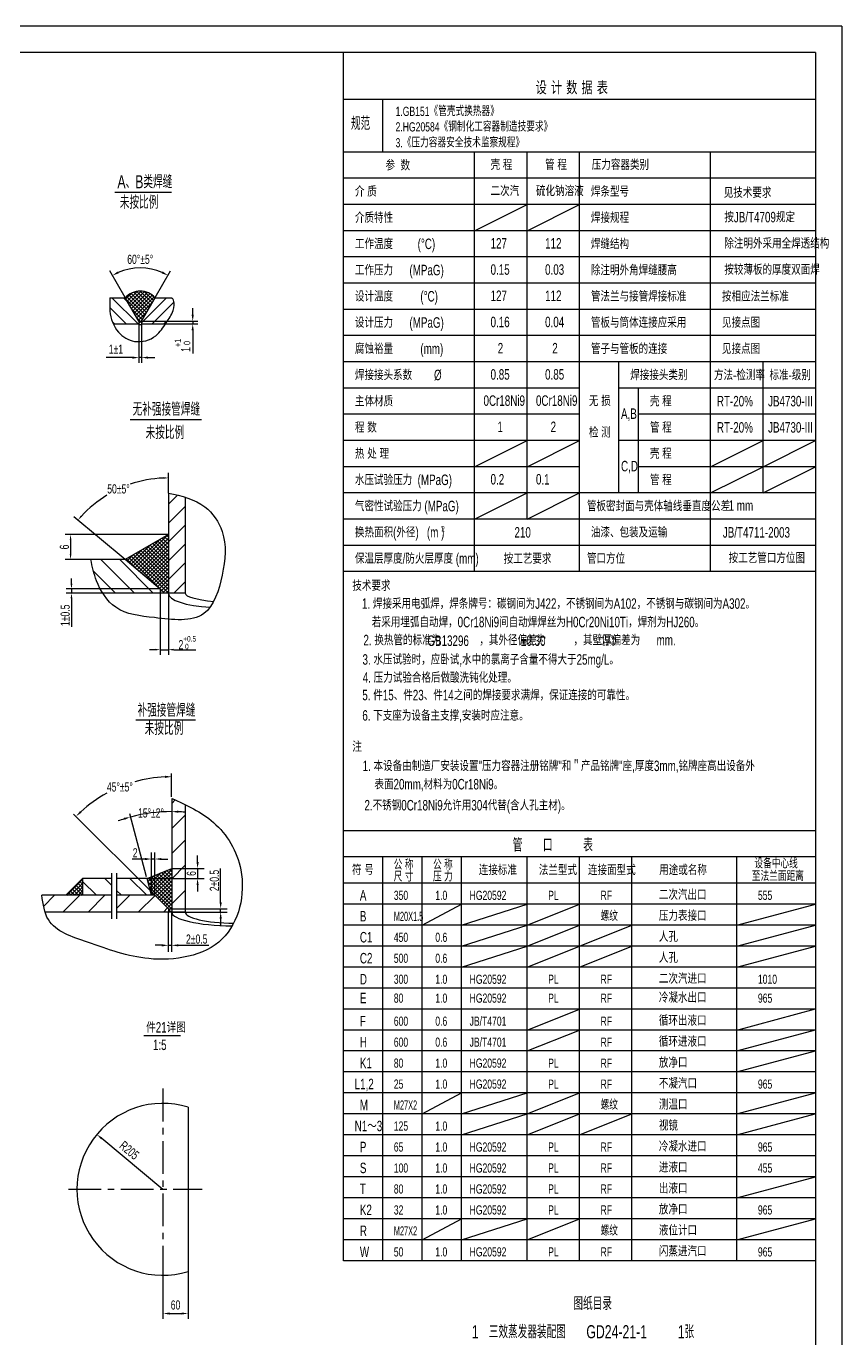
# Model space of a CAD drawing. Header units: millimetres. Extents: x -625 to 14225, y -250 to 20775.
# Drawn here: x 6450 to 14225, y 8259 to 20775 of the extents above; entities that cross this region are included whole.
import ezdxf

# ---------------------------------------------------------------- set-up
doc = ezdxf.new("R2010")
doc.units = ezdxf.units.MM
doc.header["$LTSCALE"] = 250
doc.linetypes.add('CENTER', pattern=[2, 1.25, -0.25, 0.25, -0.25])
doc.linetypes.add('D-1', pattern=[34, 30, -1.5, 1, -1.5])
for name, color, linetype in [('1', 1, 'D-1'), ('1轮廓实线层', 7, 'Continuous'), ('2细线层', 4, 'Continuous'), ('3中心线层', 1, 'CENTER'), ('5剖面线层', 2, 'Continuous'), ('6文字层', 3, 'Continuous'), ('9双点划线层', 6, 'Continuous'), ('图框层', 7, 'Continuous'), ('标注层', 4, 'Continuous')]:
    doc.layers.add(name, color=color, linetype=linetype)
doc.styles.add('HZ', font='hztxt_e.shx', dxfattribs={"width": 0.7, "bigfont": 'HZTXT.shx'})
doc.styles.add('QXD', font='hztxt_e.shx', dxfattribs={"width": 0.7, "bigfont": 'hztxt.shx'})
doc.styles.get("Standard").update_dxf_attribs({"font": 'isocp.shx', "width": 0.707, "bigfont": 'hztxt.shx'})
doc.styles.add('TH_GBDIM', font='hztxt_e.shx', dxfattribs={"width": 0.7, "bigfont": 'hztxt.shx'})
doc.dimstyles.new('ISO-25', dxfattribs={"dimtxt": 2.5, "dimasz": 2.5, "dimexe": 1.25, "dimexo": 0.625, "dimtad": 1, "dimdsep": 46, "dimtxsty": 'Standard', "dimcen": 2.5, "dimadec": 0, "dimazin": 0, "dimtfac": 1, "dimtmove": 0, "dimatfit": 3, "dimfxl": 0, "dimarcsym": 0})
doc.dimstyles.new('ISO-25$2', dxfattribs={"dimtxt": 2.5, "dimasz": 2.5, "dimexe": 1.25, "dimexo": 0.625, "dimtad": 1, "dimtih": 1, "dimtoh": 1, "dimdsep": 46, "dimtxsty": 'Standard', "dimcen": 2.5, "dimadec": 0, "dimazin": 0, "dimtfac": 1, "dimtmove": 0, "dimatfit": 3, "dimfxl": 0, "dimarcsym": 0})
doc.dimstyles.new('TH_GBDIM', dxfattribs={"dimscale": 25, "dimtxt": 3.5, "dimasz": 2.5, "dimexe": 2, "dimexo": 0, "dimgap": 1.5, "dimtad": 1, "dimdec": 1, "dimzin": 0, "dimdsep": 46, "dimtxsty": 'TH_GBDIM', "dimcen": 2.5, "dimclrd": 130, "dimclre": 130, "dimclrt": 3, "dimadec": 0, "dimazin": 0, "dimtfac": 0.714286, "dimtdec": 1, "dimtmove": 0, "dimatfit": 3, "dimfxl": 0, "dimtzin": 0, "dimlwd": -1, "dimlwe": -1, "dimarcsym": 0})
pattern_1 = [(45, (2369.55, 7658.49), (-119.7367, 119.7367), [])]

# ---------------------------------------------------------------- blocks, each defined once
blk = doc.blocks.new('*D61')
at = {"layer": '1轮廓实线层', "color": 130, "transparency": 16777216}
for p, q in [((7394, 18187), (7246, 18443)), ((7678, 18187), (7826, 18443))]:
    blk.add_line(p, q, dxfattribs=at)
blk.add_arc((7536, 17940), 530, 66.7545, 113.2455, dxfattribs=at)
for points in [[(7331, 18418), (7322, 18437), (7271, 18399)], [(7750, 18437), (7741, 18418), (7801, 18399)]]:
    blk.add_solid(points, dxfattribs=at)
at = {"layer": 'Defpoints', "color": 0, "transparency": 16777216}
for p in [(7628, 18462), (7394, 18187), (7678, 18187), (7524, 17962), (7549, 17962)]:
    blk.add_point(p, dxfattribs=at)
at = {"layer": '1轮廓实线层', "color": 3, "transparency": 16777216, "insert": (7536, 18552), "char_height": 87.5, "attachment_point": 5, "style": 'TH_GBDIM'}
blk.add_mtext('60°%%P5%%d', dxfattribs=at)
blk = doc.blocks.new('*D62')
at = {"layer": '1轮廓实线层', "color": 130, "transparency": 16777216}
for p, q in [((8037, 18024), (8037, 18087)), ((7549, 17962), (8087, 17962)), ((7549, 17937), (8087, 17937)), ((8037, 17962), (8037, 17937)), ((8037, 17874), (8037, 17654))]:
    blk.add_line(p, q, dxfattribs=at)
for points in [[(8026, 18024), (8047, 18024), (8037, 17962)], [(8026, 17874), (8047, 17874), (8037, 17937)]]:
    blk.add_solid(points, dxfattribs=at)
at = {"layer": 'Defpoints', "color": 0, "transparency": 16777216}
for p in [(7549, 17962), (7549, 17937), (8037, 17937)]:
    blk.add_point(p, dxfattribs=at)
at = {"layer": '1轮廓实线层', "color": 3, "transparency": 16777216, "insert": (7939, 17733), "char_height": 87.5, "attachment_point": 5, "rotation": 90, "style": 'TH_GBDIM'}
blk.add_mtext('1{}{\\H0.7143x;\\S+1^  0;}', dxfattribs=at)
blk = doc.blocks.new('*D63')
at = {"layer": '1轮廓实线层', "color": 130, "transparency": 16777216}
for p, q in [((7524, 17937), (7524, 17565)), ((7549, 17937), (7549, 17565)), ((7461, 17615), (7212, 17615)), ((7549, 17615), (7524, 17615)), ((7611, 17615), (7674, 17615))]:
    blk.add_line(p, q, dxfattribs=at)
for points in [[(7461, 17626), (7461, 17605), (7524, 17615)], [(7611, 17626), (7611, 17605), (7549, 17615)]]:
    blk.add_solid(points, dxfattribs=at)
at = {"layer": 'Defpoints', "color": 0, "transparency": 16777216}
for p in [(7524, 17937), (7549, 17937), (7524, 17615)]:
    blk.add_point(p, dxfattribs=at)
at = {"layer": '1轮廓实线层', "color": 3, "transparency": 16777216, "insert": (7305, 17696), "char_height": 87.5, "attachment_point": 5, "style": 'TH_GBDIM'}
blk.add_mtext('1{}{%%p1}', dxfattribs=at)
blk = doc.blocks.new('*D64')
at = {"layer": 'Defpoints', "color": 0, "transparency": 16777216}
for p in [(7482, 16421), (7806, 16324), (7392, 15689), (7726, 15409), (7806, 15369)]:
    blk.add_point(p, dxfattribs=at)
at = {"layer": '标注层', "color": 0, "lineweight": -2, "transparency": 16777216}
for p, q in [((7806, 16324), (7806, 16518)), ((7392, 15689), (6904, 16098))]:
    blk.add_line(p, q, dxfattribs=at)
for start, end in [(92.5422, 108.8655), (121.3921, 137.4578)]:
    blk.add_arc((7806, 15341), 1127, start, end, dxfattribs=at)
at = {"layer": '标注层', "color": 0, "transparency": 16777216}
for points in [[(7755, 16476), (7756, 16459), (7806, 16468)], [(6981, 16098), (6969, 16109), (6942, 16066)]]:
    blk.add_solid(points, dxfattribs=at)
at = {"layer": '标注层', "color": 0, "transparency": 16777216, "insert": (7329, 16363), "char_height": 87.5, "attachment_point": 5, "style": 'QXD'}
blk.add_mtext('50%%P5%%D', dxfattribs=at)
blk = doc.blocks.new('*D65')
at = {"layer": 'Defpoints', "color": 0, "transparency": 16777216}
for p in [(7726, 15409), (6881, 15369), (7726, 15369)]:
    blk.add_point(p, dxfattribs=at)
at = {"layer": '标注层', "color": 0, "lineweight": -2, "transparency": 16777216}
for p, q in [((7726, 15409), (6831, 15409)), ((6881, 15459), (6881, 15509)), ((6881, 15409), (6881, 15369)), ((7726, 15369), (6831, 15369)), ((6881, 15319), (6881, 15047))]:
    blk.add_line(p, q, dxfattribs=at)
at = {"layer": '标注层', "color": 0, "transparency": 16777216}
for points in [[(6872, 15459), (6889, 15459), (6881, 15409)], [(6872, 15319), (6889, 15319), (6881, 15369)]]:
    blk.add_solid(points, dxfattribs=at)
at = {"layer": '标注层', "color": 0, "transparency": 16777216, "insert": (6821, 15158), "char_height": 87.5, "attachment_point": 5, "rotation": 90, "style": 'QXD'}
blk.add_mtext('1%%P0.5', dxfattribs=at)
blk = doc.blocks.new('*D66')
at = {"layer": 'Defpoints', "color": 0, "transparency": 16777216}
for p in [(7806, 15929), (6872, 15689), (7392, 15689)]:
    blk.add_point(p, dxfattribs=at)
at = {"layer": '标注层', "color": 0, "lineweight": -2, "transparency": 16777216}
for p, q in [((7806, 15929), (6822, 15929)), ((6872, 15879), (6872, 15739)), ((7392, 15689), (6822, 15689))]:
    blk.add_line(p, q, dxfattribs=at)
at = {"layer": '标注层', "color": 0, "transparency": 16777216}
for points in [[(6864, 15879), (6880, 15879), (6872, 15929)], [(6864, 15739), (6880, 15739), (6872, 15689)]]:
    blk.add_solid(points, dxfattribs=at)
at = {"layer": '标注层', "color": 0, "transparency": 16777216, "insert": (6813, 15809), "char_height": 87.5, "attachment_point": 5, "rotation": 90, "style": 'QXD'}
blk.add_mtext('6', dxfattribs=at)
blk = doc.blocks.new('*D67')
at = {"layer": 'Defpoints', "color": 0, "transparency": 16777216}
for p in [(7726, 15369), (7806, 15369), (7806, 14830)]:
    blk.add_point(p, dxfattribs=at)
at = {"layer": '标注层', "color": 0, "lineweight": -2, "transparency": 16777216}
for p, q in [((7726, 15369), (7726, 14780)), ((7806, 15369), (7806, 14780)), ((7676, 14830), (7626, 14830)), ((7726, 14830), (7806, 14830)), ((7856, 14830), (8065, 14830))]:
    blk.add_line(p, q, dxfattribs=at)
at = {"layer": '标注层', "color": 0, "transparency": 16777216}
for points in [[(7676, 14839), (7676, 14822), (7726, 14830)], [(7856, 14839), (7856, 14822), (7806, 14830)]]:
    blk.add_solid(points, dxfattribs=at)
at = {"layer": '标注层', "color": 0, "transparency": 16777216, "insert": (7985, 14897), "char_height": 87.5, "attachment_point": 5, "style": 'QXD'}
blk.add_mtext('2{\\H52.500000;\\S+0.5^  0;}', dxfattribs=at)
blk = doc.blocks.new('*D68')
at = {"layer": 'Defpoints', "color": 0, "transparency": 16777216}
for p in [(7804, 12328), (7836, 12328), (7836, 12011)]:
    blk.add_point(p, dxfattribs=at)
at = {"layer": '标注层', "color": 0, "lineweight": -2, "transparency": 16777216}
for p, q in [((7804, 12328), (7804, 11948)), ((7836, 12328), (7836, 11948)), ((7742, 12011), (7679, 12011)), ((7804, 12011), (7836, 12011)), ((7899, 12011), (8190, 12011))]:
    blk.add_line(p, q, dxfattribs=at)
at = {"layer": '标注层', "color": 0, "transparency": 16777216}
for points in [[(7742, 12021), (7742, 12000), (7804, 12011)], [(7899, 12021), (7899, 12000), (7836, 12011)]]:
    blk.add_solid(points, dxfattribs=at)
at = {"layer": '标注层', "color": 0, "transparency": 16777216, "insert": (8075, 12070), "char_height": 87.5, "attachment_point": 5, "style": 'QXD'}
blk.add_mtext('2%%P0.5', dxfattribs=at)
blk = doc.blocks.new('*D69')
at = {"layer": 'Defpoints', "color": 0, "transparency": 16777216}
for p in [(7804, 12360), (7836, 12328), (8303, 12328)]:
    blk.add_point(p, dxfattribs=at)
at = {"layer": '标注层', "color": 0, "lineweight": -2, "transparency": 16777216}
for p, q in [((8303, 12422), (8303, 12743)), ((7804, 12360), (8366, 12360)), ((7836, 12328), (8366, 12328)), ((8303, 12328), (8303, 12360)), ((8303, 12265), (8303, 12203))]:
    blk.add_line(p, q, dxfattribs=at)
at = {"layer": '标注层', "color": 0, "transparency": 16777216}
for points in [[(8293, 12422), (8314, 12422), (8303, 12360)], [(8293, 12265), (8314, 12265), (8303, 12328)]]:
    blk.add_solid(points, dxfattribs=at)
at = {"layer": '标注层', "color": 0, "transparency": 16777216, "insert": (8244, 12629), "char_height": 87.5, "attachment_point": 5, "rotation": 90, "style": 'QXD'}
blk.add_mtext('2%%P0.5', dxfattribs=at)
blk = doc.blocks.new('*D70')
at = {"layer": 'Defpoints', "color": 0, "transparency": 16777216}
for p in [(7502, 13575), (7836, 13413), (7676, 12488), (7804, 12360), (7836, 12328)]:
    blk.add_point(p, dxfattribs=at)
at = {"layer": '标注层', "color": 0, "lineweight": -2, "transparency": 16777216}
for p, q in [((7836, 13428), (7836, 13650)), ((7665, 12499), (6901, 13263))]:
    blk.add_line(p, q, dxfattribs=at)
for start, end in [(92.7743, 105.8008), (118.6119, 132.2257)]:
    blk.add_arc((7836, 12328), 1291, start, end, dxfattribs=at)
at = {"layer": '标注层', "color": 0, "transparency": 16777216}
for points in [[(7774, 13628), (7774, 13607), (7836, 13619)], [(6976, 13276), (6962, 13291), (6924, 13241)]]:
    blk.add_solid(points, dxfattribs=at)
at = {"layer": '标注层', "color": 0, "transparency": 16777216, "insert": (7342, 13521), "char_height": 87.5, "attachment_point": 5, "style": 'QXD'}
blk.add_mtext('45°%%P5%%D', dxfattribs=at)
blk = doc.blocks.new('*D71')
at = {"layer": 'Defpoints', "color": 0, "transparency": 16777216}
for p in [(7836, 13413), (7704, 13280), (7602, 12648), (7644, 12488), (7836, 12328)]:
    blk.add_point(p, dxfattribs=at)
at = {"layer": '标注层', "color": 0, "lineweight": -2, "transparency": 16777216}
blk.add_line((7597, 12663), (7436, 13265), dxfattribs=at)
for start, end in [(90, 105), (85.2718, 87.6359), (107.3641, 109.7282)]:
    blk.add_arc((7836, 11771), 1515, start, end, dxfattribs=at)
at = {"layer": '标注层', "color": 0, "transparency": 16777216}
for points in [[(7899, 13275), (7899, 13295), (7836, 13286)], [(7381, 13227), (7387, 13207), (7444, 13235)]]:
    blk.add_solid(points, dxfattribs=at)
at = {"layer": '标注层', "color": 0, "transparency": 16777216, "insert": (7639, 13273), "char_height": 87.5, "attachment_point": 5, "style": 'QXD'}
blk.add_mtext('15°%%P2%%D', dxfattribs=at)
blk = doc.blocks.new('*D72')
at = {"layer": 'Defpoints', "color": 0, "transparency": 16777216}
for p in [(7676, 12834), (7644, 12488), (7676, 12488)]:
    blk.add_point(p, dxfattribs=at)
at = {"layer": '标注层', "color": 0, "lineweight": -2, "transparency": 16777216}
for p, q in [((7644, 12488), (7644, 12896)), ((7676, 12488), (7676, 12896)), ((7582, 12834), (7458, 12834)), ((7676, 12834), (7644, 12834)), ((7739, 12834), (7801, 12834))]:
    blk.add_line(p, q, dxfattribs=at)
at = {"layer": '标注层', "color": 0, "transparency": 16777216}
for points in [[(7582, 12844), (7582, 12823), (7644, 12834)], [(7739, 12844), (7739, 12823), (7676, 12834)]]:
    blk.add_solid(points, dxfattribs=at)
at = {"layer": '标注层', "color": 0, "transparency": 16777216, "insert": (7488, 12893), "char_height": 87.5, "attachment_point": 5, "style": 'QXD'}
blk.add_mtext('2', dxfattribs=at)
blk = doc.blocks.new('*D73')
at = {"layer": 'Defpoints', "color": 0, "transparency": 16777216}
for p in [(7602, 12648), (7836, 12744), (8083, 12648)]:
    blk.add_point(p, dxfattribs=at)
at = {"layer": '标注层', "color": 0, "lineweight": -2, "transparency": 16777216}
for p, q in [((8083, 12806), (8083, 12869)), ((7602, 12648), (8146, 12648)), ((7836, 12744), (8146, 12744)), ((8083, 12744), (8083, 12648)), ((8083, 12585), (8083, 12523))]:
    blk.add_line(p, q, dxfattribs=at)
at = {"layer": '标注层', "color": 0, "transparency": 16777216}
for points in [[(8073, 12806), (8094, 12806), (8083, 12744)], [(8073, 12585), (8094, 12585), (8083, 12648)]]:
    blk.add_solid(points, dxfattribs=at)
at = {"layer": '标注层', "color": 0, "transparency": 16777216, "insert": (8024, 12696), "char_height": 87.5, "attachment_point": 5, "rotation": 90, "style": 'QXD'}
blk.add_mtext('6', dxfattribs=at)
blk = doc.blocks.new('*D74')
at = {"layer": '1轮廓实线层', "color": 130, "transparency": 16777216}
for p, q in [((7993, 8900), (7993, 8450)), ((7753, 8864), (7753, 8450)), ((7816, 8500), (7931, 8500))]:
    blk.add_line(p, q, dxfattribs=at)
for points in [[(7816, 8510), (7816, 8490), (7753, 8500)], [(7931, 8510), (7931, 8490), (7993, 8500)]]:
    blk.add_solid(points, dxfattribs=at)
at = {"layer": 'Defpoints', "color": 0, "transparency": 16777216}
for p in [(7993, 8900), (7753, 8864), (7993, 8500)]:
    blk.add_point(p, dxfattribs=at)
at = {"layer": '1轮廓实线层', "color": 3, "transparency": 16777216, "insert": (7873, 8581), "char_height": 87.5, "attachment_point": 5, "style": 'TH_GBDIM'}
blk.add_mtext('60', dxfattribs=at)
blk = doc.blocks.new('*D75')
at = {"layer": '1轮廓实线层', "color": 130, "transparency": 16777216}
blk.add_line((7753, 9684), (7170, 10168), dxfattribs=at)
blk.add_solid([(7177, 10176), (7164, 10160), (7122, 10208)], dxfattribs=at)
at = {"layer": 'Defpoints', "color": 0, "transparency": 16777216}
for p in [(7122, 10208), (7753, 9684)]:
    blk.add_point(p, dxfattribs=at)
at = {"layer": '1轮廓实线层', "color": 3, "transparency": 16777216, "insert": (7432, 10056), "char_height": 87.5, "attachment_point": 5, "rotation": 320.325, "style": 'TH_GBDIM'}
blk.add_mtext('R205{}{}', dxfattribs=at)

msp = doc.modelspace()

# ---------------------------------------------------------------- hatches: boundary and pattern name
at = {"layer": '5剖面线层'}
h = msp.add_hatch(dxfattribs=at)
h.set_pattern_fill('ANSI31', color=256, scale=25, angle=90, style=0)
h.set_pattern_definition([(135, (-611.7, -540.575), (-56.1266, -56.1266), [])])
edge = h.paths.add_edge_path()
edge.add_line((7393.649, 18186.562), (7247.477, 18186.562))
edge.add_spline(control_points=[(7247.477, 18186.562), (7245.323, 18144.105), (7241.055, 18060.002), (7262.149, 17975.218), (7279.55, 17936.562)], knot_values=[0, 0, 0, 0, 127.544705695, 252.65123202, 252.65123202, 252.65123202, 252.65123202], degree=3, periodic=0)
edge.add_line((7279.55, 17936.562), (7523.553, 17936.562))
edge.add_line((7523.553, 17936.562), (7523.553, 17961.562))
edge.add_line((7523.553, 17961.562), (7393.649, 18186.562))
h = msp.add_hatch(dxfattribs=at)
h.set_pattern_fill('ANSI37', color=256, scale=8, style=0)
h.set_pattern_definition([(45, (1847.168, -8426.753), (-17.960512, 17.960512), []), (135, (1847.168, -8426.753), (-17.960512, -17.960512), [])])
h.paths.add_polyline_path([(7678.457, 18186.562, 0.434475031), (7393.649, 18186.562), (7523.553, 17961.562), (7523.553, 17936.562), (7519.81, 17936.562, 0.412288149), (7550.947, 17936.562), (7548.553, 17936.562), (7548.553, 17961.562)])
h = msp.add_hatch(dxfattribs=at)
h.set_pattern_fill('ANSI31', color=256, scale=25, style=0)
h.set_pattern_definition([(45, (-611.7, -540.575), (-56.1266, 56.1266), [])])
edge = h.paths.add_edge_path()
edge.add_spline(control_points=[(7776.96, 17936.562), (7779.115, 17939.783), (7806.66, 17980.906), (7853.534, 18046.348), (7866.315, 18143.081), (7843.171, 18178.445), (7837.859, 18186.562)], knot_values=[875.479618964, 875.479618964, 875.479618964, 875.479618964, 887.028518776, 1023.085916308, 1119.72344341, 1148.513209133, 1148.513209133, 1148.513209133, 1148.513209133], degree=3, periodic=0)
edge.add_line((7837.859, 18186.562), (7678.457, 18186.562))
edge.add_line((7678.457, 18186.562), (7548.553, 17961.562))
edge.add_line((7548.553, 17961.562), (7548.553, 17936.562))
edge.add_line((7548.553, 17936.562), (7776.96, 17936.562))
h = msp.add_hatch(dxfattribs=at)
h.set_pattern_fill('ANSI31', color=256, scale=40, style=0)
h.set_pattern_definition([(45, (-3197.82, 10242.13), (-89.8026, 89.8026), [])])
edge = h.paths.add_edge_path()
edge.add_line((7805.523, 15368.569), (7965.523, 15368.569))
edge.add_line((7965.523, 15368.569), (7965.523, 16283.744))
edge.add_spline(control_points=[(7965.523, 16283.744), (7913.693, 16299.668), (7859.608, 16311.74), (7805.523, 16323.813)], knot_values=[0, 0, 0, 0, 160.597306121, 160.597306121, 160.597306121, 160.597306121], degree=3, periodic=0)
edge.add_line((7805.523, 16323.813), (7805.523, 15368.569))
h = msp.add_hatch(dxfattribs=at)
h.set_pattern_fill('ANSI37', color=256, scale=8, style=0)
h.set_pattern_definition([(45, (-3197.822, 10242.125), (-17.96051, 17.96051), []), (135, (-3197.822, 10242.125), (-17.96051, -17.96051), [])])
h.paths.add_polyline_path([(7805.523, 15928.569), (7391.832, 15688.569), (7725.523, 15408.569), (7725.523, 15368.569), (7805.523, 15368.569)])
h = msp.add_hatch(dxfattribs=at)
h.set_pattern_fill('ANSI31', color=256, scale=40, angle=90, style=0)
h.set_pattern_definition([(135, (-3197.82, 10242.13), (-89.8026, -89.8026), [])])
edge = h.paths.add_edge_path()
edge.add_line((7725.523, 15368.569), (7725.523, 15408.569))
edge.add_line((7725.523, 15408.569), (7391.832, 15688.569))
edge.add_line((7391.832, 15688.569), (7065.486, 15688.569))
edge.add_spline(control_points=[(7065.486, 15688.569), (7079.738, 15621.125), (7102.847, 15511.773), (7155.103, 15406.044), (7179.008, 15368.569)], knot_values=[2518.166762222, 2518.166762222, 2518.166762222, 2518.166762222, 2726.209317543, 2855.482202003, 2855.482202003, 2855.482202003, 2855.482202003], degree=3, periodic=0)
edge.add_line((7179.008, 15368.569), (7725.523, 15368.569))
h = msp.add_hatch(dxfattribs=at)
h.set_pattern_fill('ANSI31', color=256, scale=53.333333, style=0)
h.set_pattern_definition(pattern_1)
edge = h.paths.add_edge_path()
edge.add_spline(control_points=[(7964.386, 13352.588), (7922.215, 13373.23), (7879.3, 13392.885), (7836.386, 13412.541)], knot_values=[0, 0, 0, 0, 139.341598307, 139.341598307, 139.341598307, 139.341598307], degree=3, periodic=0)
edge.add_line((7836.386, 13412.541), (7836.386, 12327.913))
edge.add_line((7836.386, 12327.913), (7964.386, 12327.913))
edge.add_line((7964.386, 12327.913), (7964.386, 13352.588))
h = msp.add_hatch(dxfattribs=at)
h.set_pattern_fill('ANSI37', color=256, scale=8, angle=90, style=0)
h.set_pattern_definition([(135, (1917.693, 9293.34), (-17.96051, -17.96051), []), (225, (1917.693, 9293.34), (17.96051, -17.96051), [])])
h.paths.add_polyline_path([(6826.276, 12487.913), (6986.276, 12487.913), (6986.276, 12647.913)])
h.paths.add_polyline_path([(7836.386, 12743.913), (7601.514, 12647.913), (7644.386, 12487.913), (7676.386, 12487.913), (7804.386, 12359.913), (7804.386, 12327.913), (7836.386, 12327.913)])
h = msp.add_hatch(dxfattribs=at)
h.set_pattern_fill('ANSI31', color=256, scale=53.333333, angle=90, style=0)
h.set_pattern_definition([(135, (2369.55, 7658.49), (-119.7367, -119.7367), [])])
h.paths.add_polyline_path([(7263.403, 12487.913), (7263.403, 12647.913), (6986.276, 12647.913), (6986.276, 12487.913)])
h.paths.add_polyline_path([(7644.386, 12487.913), (7601.514, 12647.913), (7311.403, 12647.913), (7311.403, 12487.913)])
h = msp.add_hatch(dxfattribs=at)
h.set_pattern_fill('ANSI31', color=256, scale=53.333333, style=0)
h.set_pattern_definition(pattern_1)
edge = h.paths.add_edge_path()
edge.add_line((7263.403, 12327.913), (7263.403, 12487.913))
edge.add_line((7263.403, 12487.913), (6598.033, 12487.913))
edge.add_spline(control_points=[(6598.033, 12487.913), (6605.642, 12432.688), (6613.252, 12377.463), (6628.688, 12327.913)], knot_values=[3506.789804651, 3506.789804651, 3506.789804651, 3506.789804651, 3664.756157818, 3664.756157818, 3664.756157818, 3664.756157818], degree=3, periodic=0)
edge.add_line((6628.688, 12327.913), (7263.403, 12327.913))
h.paths.add_polyline_path([(7311.403, 12487.913), (7311.403, 12327.913), (7804.386, 12327.913), (7804.386, 12359.913), (7676.386, 12487.913)])

# ---------------------------------------------------------------- linework, layer by layer
for p, q in [((9475, 9003.513), (9475, 20525)), ((7805.523, 16323.813), (7805.523, 15368.569)), ((7965.523, 16283.744), (7965.523, 15368.569)), ((7805.523, 15928.569), (7391.832, 15688.569)), ((7391.832, 15688.569), (7065.486, 15688.569)), ((7725.523, 15408.569), (7391.832, 15688.569)), ((13975, 15575), (9475, 15575)), ((7725.523, 15408.569), (7725.523, 15368.569)), ((7965.523, 15368.569), (7179.008, 15368.569)), ((7836.386, 13412.541), (7836.386, 12327.913)), ((7964.386, 13352.588), (7964.386, 12327.913)), ((13975, 13103.513), (9475, 13103.513)), ((6986.276, 12647.913), (6826.276, 12487.913)), ((6986.276, 12647.913), (6986.276, 12487.913)), ((7263.403, 12647.913), (6986.276, 12647.913)), ((7601.514, 12647.913), (7311.403, 12647.913)), ((7601.514, 12647.913), (7836.386, 12743.913)), ((7644.386, 12487.913), (7601.514, 12647.913)), ((7263.403, 12487.913), (6598.033, 12487.913)), ((7676.386, 12487.913), (7311.403, 12487.913)), ((7804.386, 12359.913), (7676.386, 12487.913)), ((7263.403, 12327.913), (6628.688, 12327.913)), ((7964.386, 12327.913), (7311.403, 12327.913)), ((7804.386, 12359.913), (7804.386, 12327.913)), ((13975, 9003.513), (9475, 9003.513))]:
    msp.add_line(p, q)
for centre, major_axis, ratio, end_param in [((8293.06, 15368.569), (-487.537, 0), 0.27951243, 7.666395096), ((8466.421, 15368.569), (-500.898, 0), 0.173873514, 7.377983767), ((8448.795, 12327.913), (-612.409, 0), 0.215997361, 7.796000243), ((8448.795, 12327.913), (-484.409, 0), 0.218778525, 7.80997808)]:
    msp.add_ellipse(centre, major_axis=major_axis, ratio=ratio, start_param=6.283185307, end_param=end_param)
at = {"layer": '1', "color": 4}
msp.add_line((11225, 16075), (11225, 19575), dxfattribs=at)
at = {"layer": '1轮廓实线层'}
for p, q in [((7247.477, 18186.562), (7393.649, 18186.562)), ((7523.553, 17961.562), (7393.649, 18186.562)), ((7548.553, 17961.562), (7678.457, 18186.562)), ((7678.457, 18186.562), (7837.859, 18186.562)), ((7279.55, 17936.562), (7523.553, 17936.562)), ((7523.553, 17961.562), (7523.553, 17936.562)), ((7548.553, 17961.562), (7548.553, 17936.562)), ((7548.553, 17936.562), (7776.96, 17936.562)), ((7993.184, 10468.293), (7993.184, 8900.109))]:
    msp.add_line(p, q, dxfattribs=at)
for centre, radius, start, end in [((7536.053, 18053.617), 194.816, 43.0325143, 136.9674857), ((7535.378, 17952.233), 22.09, 225.1884529, 314.8115471), ((7753.184, 9684.201), 820, 72.9813526, 287.0186474)]:
    msp.add_arc(centre, radius, start, end, dxfattribs=at)
at = {"layer": '2细线层'}
for p, q in [((14225, 20775), (-625, 20775)), ((14225, 20775), (14225, -250)), ((13975, 20075), (9475, 20075)), ((9850, 19575), (9850, 20075)), ((13975, 19575), (9475, 19575)), ((10725, 15575), (10725, 19575)), ((11725, 15575), (11725, 19575)), ((12975, 15575), (12975, 19575)), ((13975, 19325), (9475, 19325)), ((7295.5, 19193.886), (7835.308, 19193.886)), ((13975, 19075), (9475, 19075)), ((10725, 18825), (11225, 19075)), ((11225, 18825), (11725, 19075)), ((13975, 18825), (9475, 18825)), ((13975, 18575), (9475, 18575)), ((13975, 18325), (9475, 18325)), ((13975, 18075), (9475, 18075)), ((13975, 17825), (9475, 17825)), ((13975, 17575), (9475, 17575)), ((12100, 16325), (12100, 17575)), ((13475, 16325), (13475, 17575)), ((11725, 17325), (9475, 17325)), ((13975, 17325), (12100, 17325)), ((12287.5, 16325), (12287.5, 17325)), ((7440.584, 17025.244), (8119.635, 17025.244)), ((11725, 17075), (9475, 17075)), ((13975, 17075), (12287.5, 17075)), ((11725, 16825), (9475, 16825)), ((10725, 16575), (11225, 16825)), ((11225, 16575), (11725, 16825)), ((13975, 16825), (12100, 16825)), ((12975, 16575), (13475, 16825)), ((13475, 16575), (13975, 16825)), ((11725, 16575), (9475, 16575)), ((13975, 16575), (12287.5, 16575)), ((12975, 16325), (13475, 16575)), ((13475, 16325), (13975, 16575)), ((13975, 16325), (9475, 16325)), ((10725, 16075), (11225, 16325)), ((11225, 16075), (11725, 16325)), ((13975, 16075), (9475, 16075)), ((13975, 15825), (9475, 15825)), ((7494.41, 14161.809), (8064.285, 14161.809)), ((13975, 12853.513), (9475, 12853.513)), ((9850, 9003.513), (9850, 12853.513)), ((10225, 9003.513), (10225, 12853.513)), ((10600, 9003.513), (10600, 12853.513)), ((11225, 9003.513), (11225, 12853.513)), ((11725, 9003.513), (11725, 12853.513)), ((12225, 9003.513), (12225, 12853.513)), ((13225, 9003.513), (13225, 12853.513)), ((13975, 12603.513), (9475, 12603.513)), ((13975, 12403.513), (9475, 12403.513)), ((10225, 12203.513), (10600, 12403.513)), ((10600, 12203.513), (11225, 12403.513)), ((11225, 12203.513), (11725, 12403.513)), ((13225, 12203.513), (13975, 12403.513)), ((13975, 12203.513), (9475, 12203.513)), ((10600, 12003.513), (11225, 12203.513)), ((11225, 12003.513), (11725, 12203.513)), ((11725, 12003.513), (12225, 12203.513)), ((13225, 12003.513), (13975, 12203.513)), ((13975, 12003.513), (9475, 12003.513)), ((10600, 11803.513), (11225, 12003.513)), ((11225, 11803.513), (11725, 12003.513)), ((11725, 11803.513), (12225, 12003.513)), ((13225, 11803.513), (13975, 12003.513)), ((13975, 11803.513), (9475, 11803.513)), ((13975, 11603.513), (9475, 11603.513)), ((13975, 11403.513), (9475, 11403.513)), ((11225, 11203.513), (11725, 11403.513)), ((13225, 11203.513), (13975, 11404.475)), ((7571.657, 11149.683), (7921.721, 11149.683)), ((13975, 11203.513), (9475, 11203.513)), ((11225, 11003.513), (11725, 11203.513)), ((13225, 11003.513), (13975, 11204.475)), ((13975, 11003.513), (9475, 11003.513)), ((13225, 10803.513), (13975, 11004.475)), ((13975, 10803.513), (9475, 10803.513)), ((13975, 10603.513), (9475, 10603.513)), ((10225, 10403.513), (10600, 10603.513)), ((10600, 10403.513), (11225, 10603.513)), ((11225, 10403.513), (11725, 10603.513)), ((13225, 10403.513), (13975, 10603.513)), ((13975, 10403.513), (9475, 10403.513)), ((10600, 10203.513), (11225, 10403.513)), ((11225, 10203.513), (11725, 10403.513)), ((11725, 10203.513), (12225, 10403.513)), ((13225, 10203.513), (13971.41, 10403.513)), ((13975, 10203.513), (9475, 10203.513)), ((13975, 10003.513), (9475, 10003.513)), ((13975, 9803.513), (9475, 9803.513)), ((13225, 9603.513), (13975, 9803.513)), ((13975, 9603.513), (9475, 9603.513)), ((13975, 9403.513), (9475, 9403.513)), ((10225, 9203.513), (10600, 9403.513)), ((10600, 9203.513), (11225, 9403.513)), ((11225, 9203.513), (11725, 9403.513)), ((13225, 9203.513), (13975, 9403.513)), ((13975, 9203.513), (9475, 9203.513))]:
    msp.add_line(p, q, dxfattribs=at)
for points in [[(7247.477, 18186.562), (7247.477, 18059.017), (7328.531, 17859.192), (7482.489, 17770.305), (7684.69, 17824.484), (7783.43, 17946.208), (7849.72, 18065.025), (7852.253, 18161.629), (7837.859, 18186.562)], [(7805.523, 16323.813), (8152.424, 16192.771), (8317.213, 15956.848), (8317.213, 15541.758), (8142.11, 15173.863), (7673.125, 15135.6), (7302.687, 15234.859), (7119.331, 15487.615), (7065.486, 15688.569)], [(7836.386, 13412.541), (8233.929, 13183.019), (8495.119, 12730.624), (8318.632, 12071.964), (7617.974, 11884.223), (7032.704, 12041.046), (6660.133, 12256.15), (6598.033, 12487.913)]]:
    msp.add_spline(points, degree=3, dxfattribs=at)
at = {"layer": '3中心线层'}
for p, q in [((7753.184, 10644.958), (7753.184, 8727.738)), ((6850.959, 9684.201), (8126.527, 9684.201))]:
    msp.add_line(p, q, dxfattribs=at)
at = {"layer": '9双点划线层'}
for p, q in [((7263.403, 12697.898), (7263.403, 12262.113)), ((7311.403, 12697.898), (7311.403, 12262.113))]:
    msp.add_line(p, q, dxfattribs=at)
at = {"layer": '图框层'}
for q in [(0, 20525), (13975, 0)]:
    msp.add_line((13975, 20525), q, dxfattribs=at)

# ---------------------------------------------------------------- texts
at = {"style": 'HZ', "width": 0.85}
msp.add_text('设 计 数 据 表', height=125, dxfattribs=at).set_placement((11306.326, 20125.23))
at = {"layer": '2细线层', "style": 'TH_GBDIM', "width": 0.7}
for s, height, p in [('A、B类焊缝', 125, (7318.656, 19229.536)), ('未按比例', 125, (7341.437, 19033.607)), ('无补强接管焊缝', 125, (7463.74, 17060.895)), ('未按比例', 125, (7587.33, 16837.954)), ('补强接管焊缝', 125, (7510.758, 14190.653)), ('未按比例', 125, (7579.063, 14016.599)), ('件21详图', 100, (7592.968, 11178.527)), ('1:5', 100, (7657.326, 11012.489))]:
    msp.add_text(s, height=height, dxfattribs=at).set_placement(p)
at = {"layer": '6文字层', "style": 'TH_GBDIM'}
for s, height, width, p in [('规范', 125, 0.7, (9545.245, 19786.036)), ('1.GB151《管壳式换热器》', 87.5, 0.7, (9971.062, 19919.702)), ('2.HG20584《钢制化工容器制造技要求》', 87.5, 0.7, (9971.062, 19771.962)), ('3.《压力容器安全技术监察规程》', 87.5, 0.7, (9971.062, 19620.149)), ('壳 程', 100, 0.7, (10876.552, 19405.08)), ('管 程', 100, 0.7, (11396.467, 19405.08)), ('压力容器类别', 100, 0.7, (11841.313, 19405.08)), ('介 质', 100, 0.7, (9583.284, 19150.018)), ('焊条型号', 100, 0.7, (11833.284, 19150.018)), ('介质特性', 100, 0.7, (9583.284, 18900.018)), ('焊接规程', 100, 0.7, (11833.284, 18900.018)), ('工作温度         (%%DC)', 100, 0.7, (9583.284, 18650.018)), ('焊缝结构', 100, 0.7, (11833.284, 18650.018)), ('工作压力      (MPaG)', 100, 0.7, (9583.284, 18400.018)), ('除注明外角焊缝腰高', 100, 0.7, (11833.284, 18400.018)), ('设计温度          (%%DC)', 100, 0.7, (9583.284, 18150.018)), ('管法兰与接管焊接标准', 100, 0.7, (11833.284, 18150.018)), ('设计压力      (MPaG)', 100, 0.7, (9583.284, 17900.018)), ('管板与筒体连接应采用', 100, 0.7, (11833.284, 17900.018)), ('腐蚀裕量          (mm)', 100, 0.7, (9583.284, 17650.018)), ('管子与管板的连接', 100, 0.7, (11833.284, 17650.018)), ('焊接接头系数        %%c', 100, 0.7, (9583.284, 17400.018)), ('焊接接头类别', 100, 0.7, (12208.284, 17400.018)), ('方法-检测率', 100, 0.7, (13006.694, 17400.018)), ('标准-级别', 100, 0.7, (13536.152, 17400.018)), ('主体材质', 100, 0.7, (9583.284, 17150.018)), ('无 损', 100, 0.7, (11814.663, 17152.086)), ('壳 程', 100, 0.7, (12395.784, 17150.018)), ('RT-20%', 100, 0.7, (13034.596, 17150.018)), ('JB4730-III', 100, 0.7, (13522.377, 17150.018)), ('A,B', 100, 0.7, (12120.547, 17030.755)), ('程 数', 100, 0.7, (9583.284, 16900.018)), ('检 测', 100, 0.7, (11814.663, 16852.812)), ('管 程', 100, 0.7, (12395.784, 16900.018)), ('RT-20%', 100, 0.7, (13034.596, 16900.018)), ('JB4730-III', 100, 0.7, (13522.377, 16900.018)), ('热 处 理', 100, 0.7, (9583.284, 16650.018)), ('壳 程', 100, 0.7, (12395.784, 16650.018)), ('C,D', 100, 0.7, (12120.547, 16530.755)), ('水压试验压力  (MPaG)', 100, 0.7, (9583.284, 16400.018)), ('管 程', 100, 0.7, (12395.784, 16400.018)), ('气密性试验压力 (MPaG)', 100, 0.7, (9583.284, 16150.018)), ('管板密封面与壳体轴线垂直度公差', 100, 0.7, (11795.322, 16150.018)), ('换热面积(外径)   (m )', 100, 0.7, (9583.284, 15900.018)), ('2', 50, 0.7, (10407.898, 15957.692)), ('油漆、包装及运输', 100, 0.7, (11833.284, 15900.018)), ('保温层厚度/防火层厚度 (mm)', 100, 0.7, (9583.284, 15650.018)), ('管口方位', 100, 0.7, (11795.322, 15650.018)), ('技术要求', 100, 0.7, (9558.676, 15391.025)), ('1. 焊接采用电弧焊，焊条牌号：碳钢间为J422，不锈钢间为A102，不锈钢与碳钢间为A302。', 100, 0.7, (9650.758, 15219.737)), ('2. 换热管的标准为              ，其外径偏差为          ，其壁厚偏差为      mm.', 100, 0.7, (9664.597, 14871.871)), ('GB13296', 100, 0.7, (10274.421, 14865.693)), ('%%P0.30', 100, 0.7, (11167.007, 14865.693)), ('3. 水压试验时，应卧试,水中的氯离子含量不得大于25mg/L。', 100, 0.7, (9655.767, 14686.896)), ('4. 压力试验合格后做酸洗钝化处理。', 100, 0.7, (9658.012, 14514.412)), ('5. 件15、件23、件14之间的焊接要求满焊，保证连接的可靠性。', 100, 0.7, (9653.788, 14347.344)), ('6. 下支座为设备主支撑,安装时应注意。', 100, 0.7, (9653.907, 14153.101)), ('注', 100, 0.7, (9558.676, 13855.643)), ('1. 本设备由制造厂安装设置"压力容器注册铭牌"和＂产品铭牌"座,厚度3mm,铭牌座高出设备外', 100, 0.7, (9656.705, 13672.523)), ('表面20mm,材料为0Cr18Ni9。', 100, 0.7, (9769.562, 13497.523)), ('2.不锈钢0Cr18Ni9允许用304代替(含人孔主材)。', 100, 0.7, (9674.089, 13296.934)), ('管      口         表', 125, 0.7, (11088.474, 12905.015)), ('符 号', 100, 0.7, (9555.115, 12680.084)), ('公 称', 87.5, 0.7, (9952.682, 12733.331)), ('公 称', 87.5, 0.7, (10327.682, 12733.331)), ('连接标准', 100, 0.7, (10764.1, 12680.084)), ('法兰型式', 100, 0.7, (11336.694, 12680.084)), ('连接面型式', 100, 0.7, (11805.466, 12680.084)), ('用途或名称', 100, 0.7, (12484.161, 12680.084)), ('设备中心线', 87.5, 0.7, (13391.988, 12745.192)), ('尺 寸', 87.5, 0.7, (9952.682, 12620.573)), ('压 力', 87.5, 0.7, (10327.682, 12620.573)), ('至法兰面距离', 87.5, 0.7, (13367.678, 12624.693)), ('A', 100, 0.7, (9630.5, 12438.376)), ('350', 87.5, 0.7, (9954.241, 12443.998)), ('1.0', 87.5, 0.7, (10349.885, 12443.998)), ('HG20592', 87.5, 0.7, (10677.051, 12443.998)), ('PL', 87.5, 0.7, (11425.809, 12443.998)), ('RF', 87.5, 0.7, (11925.809, 12443.998)), ('二次汽出口', 100, 0.7, (12481.287, 12443.998)), ('555', 87.5, 0.7, (13425.809, 12443.998)), ('B', 100, 0.7, (9630.5, 12238.376)), ('M20X1.5', 87.5, 0.6, (9954.241, 12243.998)), ('螺纹', 87.5, 0.7, (11925.809, 12243.998)), ('压力表接口', 100, 0.7, (12481.287, 12243.998)), ('人孔', 100, 0.7, (12481.287, 12043.998)), ('C1', 100, 0.7, (9630.5, 12038.376)), ('450', 87.5, 0.7, (9954.241, 12043.998)), ('0.6', 87.5, 0.7, (10349.885, 12043.998)), ('C2', 100, 0.7, (9630.5, 11838.376)), ('500', 87.5, 0.7, (9954.241, 11843.998)), ('0.6', 87.5, 0.7, (10349.885, 11843.998)), ('人孔', 100, 0.7, (12481.287, 11843.998)), ('D', 100, 0.7, (9630.5, 11638.376)), ('300', 87.5, 0.7, (9954.241, 11643.998)), ('1.0', 87.5, 0.7, (10349.885, 11643.998)), ('HG20592', 87.5, 0.7, (10677.051, 11643.998)), ('PL', 87.5, 0.7, (11425.809, 11643.998)), ('RF', 87.5, 0.7, (11925.809, 11643.998)), ('二次汽进口', 100, 0.7, (12481.287, 11643.998)), ('1010', 87.5, 0.7, (13425.809, 11643.998)), ('E', 100, 0.7, (9630.5, 11457.976)), ('80', 87.5, 0.7, (9954.241, 11463.599)), ('1.0', 87.5, 0.7, (10349.885, 11463.599)), ('HG20592', 87.5, 0.7, (10677.051, 11463.599)), ('PL', 87.5, 0.7, (11425.809, 11463.599)), ('RF', 87.5, 0.7, (11925.809, 11463.599)), ('冷凝水出口', 100, 0.7, (12481.287, 11463.599)), ('965', 87.5, 0.7, (13425.809, 11463.599)), ('F', 100, 0.7, (9630.5, 11238.376)), ('600', 87.5, 0.7, (9954.241, 11243.998)), ('0.6', 87.5, 0.7, (10349.885, 11243.998)), ('JB/T4701', 87.5, 0.7, (10677.051, 11243.998)), ('RF', 87.5, 0.7, (11925.809, 11243.998)), ('循环出液口', 100, 0.7, (12481.287, 11243.998)), ('循环进液口', 100, 0.7, (12481.287, 11043.998)), ('H', 100, 0.7, (9630.5, 11038.376)), ('600', 87.5, 0.7, (9954.241, 11043.998)), ('0.6', 87.5, 0.7, (10349.885, 11043.998)), ('JB/T4701', 87.5, 0.7, (10677.051, 11043.998)), ('RF', 87.5, 0.7, (11925.809, 11043.998)), ('K1', 100, 0.7, (9630.5, 10838.376)), ('80', 87.5, 0.7, (9954.241, 10843.998)), ('1.0', 87.5, 0.7, (10349.885, 10843.998)), ('HG20592', 87.5, 0.7, (10677.051, 10843.998)), ('PL', 87.5, 0.7, (11425.809, 10843.998)), ('RF', 87.5, 0.7, (11925.809, 10843.998)), ('放净口', 100, 0.7, (12481.287, 10843.998)), ('L1,2', 100, 0.7, (9581.002, 10638.376)), ('25', 87.5, 0.7, (9954.241, 10643.998)), ('1.0', 87.5, 0.7, (10349.885, 10643.998)), ('HG20592', 87.5, 0.7, (10677.051, 10643.998)), ('PL', 87.5, 0.7, (11425.809, 10643.998)), ('RF', 87.5, 0.7, (11925.809, 10643.998)), ('不凝汽口', 100, 0.7, (12481.287, 10643.998)), ('965', 87.5, 0.7, (13425.809, 10643.998)), ('M', 100, 0.7, (9630.5, 10438.376)), ('M27X2', 87.5, 0.6, (9954.241, 10443.998)), ('螺纹', 87.5, 0.7, (11925.809, 10443.998)), ('测温口', 100, 0.7, (12481.287, 10443.998)), ('N1～3', 100, 0.7, (9581.002, 10238.376)), ('125', 87.5, 0.7, (9954.241, 10243.998)), ('1.0', 87.5, 0.7, (10349.885, 10243.998)), ('视镜', 100, 0.7, (12481.287, 10243.998)), ('P', 100, 0.7, (9630.5, 10038.376)), ('冷凝水进口', 100, 0.7, (12481.287, 10043.998)), ('65', 87.5, 0.7, (9954.241, 10043.998)), ('1.0', 87.5, 0.7, (10349.885, 10043.998)), ('HG20592', 87.5, 0.7, (10677.051, 10043.998)), ('PL', 87.5, 0.7, (11425.809, 10043.998)), ('RF', 87.5, 0.7, (11925.809, 10043.998)), ('965', 87.5, 0.7, (13425.809, 10043.998)), ('S', 100, 0.7, (9630.5, 9838.376)), ('100', 87.5, 0.7, (9954.241, 9843.998)), ('1.0', 87.5, 0.7, (10349.885, 9843.998)), ('HG20592', 87.5, 0.7, (10677.051, 9843.998)), ('PL', 87.5, 0.7, (11425.809, 9843.998)), ('RF', 87.5, 0.7, (11925.809, 9843.998)), ('进液口', 100, 0.7, (12481.287, 9843.998)), ('455', 87.5, 0.7, (13425.809, 9843.998)), ('T', 100, 0.7, (9630.5, 9638.376)), ('80', 87.5, 0.7, (9954.241, 9643.998)), ('1.0', 87.5, 0.7, (10349.885, 9643.998)), ('HG20592', 87.5, 0.7, (10677.051, 9643.998)), ('PL', 87.5, 0.7, (11425.809, 9643.998)), ('RF', 87.5, 0.7, (11925.809, 9643.998)), ('出液口', 100, 0.7, (12481.287, 9643.998)), ('K2', 100, 0.7, (9630.5, 9438.376)), ('32', 87.5, 0.7, (9954.241, 9443.998)), ('1.0', 87.5, 0.7, (10349.885, 9443.998)), ('HG20592', 87.5, 0.7, (10677.051, 9443.998)), ('PL', 87.5, 0.7, (11425.809, 9443.998)), ('RF', 87.5, 0.7, (11925.809, 9443.998)), ('放净口', 100, 0.7, (12481.287, 9443.998)), ('965', 87.5, 0.7, (13425.809, 9443.998)), ('R ', 100, 0.7, (9630.5, 9238.376)), ('M27X2', 87.5, 0.6, (9954.241, 9243.998)), ('螺纹', 87.5, 0.7, (11925.809, 9243.998)), ('液位计口', 100, 0.7, (12481.287, 9243.998)), ('W', 100, 0.7, (9630.5, 9038.376)), ('闪蒸进汽口', 100, 0.7, (12481.287, 9043.998)), ('50', 87.5, 0.7, (9954.241, 9043.998)), ('1.0', 87.5, 0.7, (10349.885, 9043.998)), ('HG20592', 87.5, 0.7, (10677.051, 9043.998)), ('PL', 87.5, 0.7, (11425.809, 9043.998)), ('RF', 87.5, 0.7, (11925.809, 9043.998)), ('965', 87.5, 0.7, (13425.809, 9043.998)), ('图纸目录', 125, 0.7, (11666.199, 8533.505)), ('1   三效蒸发器装配图      GD24-21-1         1张', 125, 0.7, (10697.314, 8263.914))]:
    msp.add_text(s, height=height, dxfattribs=dict(at, width=width)).set_placement(p)
at = {"layer": '6文字层', "color": 4, "style": 'TH_GBDIM', "width": 0.7}
for s, height, p in [('参  数', 100, (9874.606, 19400.018)), ('二次汽', 100, (10876.552, 19155.08)), ('硫化钠溶液', 100, (11309.365, 19155.08)), ('见技术要求', 100, (13099.691, 19138.582)), ('按JB/T4709规定', 100, (13105.457, 18905.08)), ('127', 100, (10876.552, 18655.08)), ('112', 100, (11396.467, 18655.08)), ('除注明外采用全焊透结构', 100, (13105.457, 18655.08)), ('0.15', 100, (10876.552, 18405.08)), ('0.03', 100, (11396.467, 18405.08)), ('按较薄板的厚度双面焊', 100, (13105.457, 18405.08)), ('127', 100, (10876.552, 18155.08)), ('112', 100, (11396.467, 18155.08)), ('按相应法兰标准', 100, (13083.284, 18150.018)), ('0.16', 100, (10876.552, 17905.08)), ('0.04', 100, (11396.467, 17905.08)), ('见接点图', 100, (13083.284, 17900.018)), ('2', 100, (10944.927, 17655.08)), ('2', 100, (11464.842, 17655.08)), ('见接点图', 100, (13083.284, 17650.018)), ('0.85', 100, (10876.552, 17405.08)), ('0.85', 100, (11396.467, 17405.08)), ('0Cr18Ni9', 100, (10809.451, 17155.08)), ('0Cr18Ni9', 100, (11309.451, 17155.08)), ('1', 100, (10942.6, 16905.08)), ('2', 100, (11449.133, 16905.08)), ('0.2', 100, (10876.552, 16405.08)), ('0.1', 100, (11309.451, 16405.08)), ('1 mm', 100, (13146.467, 16155.08)), ('210', 100, (11104.584, 15898.739)), ('JB/T4711-2003', 100, (13091.325, 15898.739)), ('按工艺要求', 100, (11001.995, 15648.739)), ('按工艺管口方位图', 100, (13146.467, 15655.08)), ('若采用埋弧自动焊，0Cr18Ni9间自动焊焊丝为H0Cr20Ni10Ti，焊剂为HJ260。', 100, (9743.652, 15043.757)), ('-10%', 50, (11922.014, 14864.145)), ('+12%', 50, (11923.379, 14921.444))]:
    msp.add_text(s, height=height, dxfattribs=at).set_placement(p)

# ---------------------------------------------------------------- dimensions: what is measured, and where the dimension line sits
at = {"layer": '1轮廓实线层'}
dim = msp.add_angular_dim_2l(base=(7628.168, 18462.321), line1=((7548.553, 17961.562), (7678.457, 18186.562)), line2=((7523.553, 17961.562), (7393.649, 18186.562)), dimstyle='TH_GBDIM', override={"dimlfac": 0.04, "dimzin": 8, "dimpost": '%%P5%%d'}, dxfattribs=at)
dim.commit()
dim.dimension.update_dxf_attribs({"geometry": '*D61', "text_midpoint": (7536.053, 18551.63)})
dim = msp.add_linear_dim(base=(8036.674, 17936.562), p1=(7548.553, 17961.562), p2=(7548.553, 17936.562), angle=90, text='<>{}{\\H0.7143x;\\S+1^  0;}', dimstyle='TH_GBDIM', override={"dimgap": 1.5, "dimtad": 1, "dimjust": 0, "dimdec": 1, "dimlfac": 0.04, "dimzin": 8, "dimse1": 0, "dimse2": 0, "dimsd1": 0, "dimsd2": 0}, dxfattribs=at)
dim.commit()
dim.dimension.update_dxf_attribs({"geometry": '*D62', "text_midpoint": (7938.533, 17732.967)})
dim = msp.add_linear_dim(base=(7523.553, 17615.138), p1=(7548.553, 17936.562), p2=(7523.553, 17936.562), text='<>{}{%%p1}', dimstyle='TH_GBDIM', override={"dimgap": 1.5, "dimtad": 1, "dimjust": 0, "dimdec": 1, "dimlfac": 0.04, "dimzin": 8, "dimse1": 0, "dimse2": 0, "dimsd1": 0, "dimsd2": 0}, dxfattribs=at)
dim.commit()
dim.dimension.update_dxf_attribs({"geometry": '*D63', "text_midpoint": (7305.272, 17696.388)})
dim = msp.add_radius_dim(center=(7753.184, 9684.201), mpoint=(7122.048, 10207.715), text='<>{}{}', dimstyle='TH_GBDIM', override={"dimgap": 1.5, "dimtad": 1, "dimjust": 0, "dimtih": 0, "dimtoh": 0, "dimdec": 1, "dimlfac": 0.25, "dimzin": 8, "dimse1": 0, "dimse2": 0, "dimsd1": 0, "dimsd2": 0, "dimtix": 0, "dimtofl": 1, "dimatfit": 0}, dxfattribs=at)
dim.commit()
dim.dimension.update_dxf_attribs({"geometry": '*D75', "text_midpoint": (7379.993, 9993.755), "dimtype": 164})
dim = msp.add_linear_dim(base=(7993.184, 8500.051), p1=(7753.184, 8864.201), p2=(7993.184, 8900.109), dimstyle='TH_GBDIM', override={"dimlfac": 0.25, "dimzin": 8}, dxfattribs=at)
dim.commit()
dim.dimension.update_dxf_attribs({"geometry": '*D74', "text_midpoint": (7873.184, 8581.301)})
at = {"layer": '标注层'}
dim = msp.add_angular_dim_2l(base=(7482.305, 16421.065), line1=((7805.523, 16323.813), (7805.523, 15368.569)), line2=((7725.523, 15408.569), (7391.832, 15688.569)), text='50%%P5%%D', dimstyle='ISO-25$2', override={"dimscale": 25, "dimtxt": 3.5, "dimasz": 2, "dimexe": 2, "dimexo": 0, "dimdec": 1, "dimlfac": 0.2, "dimtxsty": 'QXD', "dimtdec": 1}, dxfattribs=at)
dim.commit()
dim.dimension.update_dxf_attribs({"geometry": '*D64', "text_midpoint": (7329.246, 16362.821)})
for base, p1, p2, override, picture, middle in [((6871.901, 15688.569), (7805.523, 15928.569), (7391.832, 15688.569), {"dimscale": 25, "dimtxt": 3.5, "dimasz": 2, "dimexe": 2, "dimexo": 0, "dimdec": 1, "dimlfac": 0.025, "dimtxsty": 'QXD', "dimtdec": 1}, '*D66', (6812.526, 15808.569)), ((6880.741, 15368.569), (7725.523, 15408.569), (7725.523, 15368.569), {"dimscale": 25, "dimtxt": 3.5, "dimasz": 2, "dimexe": 2, "dimexo": 0, "dimdec": 1, "dimlfac": 0.025, "dimpost": '%%P0.5', "dimtxsty": 'QXD', "dimtdec": 1}, '*D65', (6821.366, 15157.787)), ((8083.455, 12647.913), (7836.386, 12743.913), (7601.514, 12647.913), {"dimscale": 25, "dimtxt": 3.5, "dimexe": 2.5, "dimexo": 0, "dimlfac": 0.0625, "dimtxsty": 'QXD'}, '*D73', (8024.08, 12695.913))]:
    dim = msp.add_linear_dim(base=base, p1=p1, p2=p2, angle=90, dimstyle='ISO-25', override=override, dxfattribs=at)
    dim.commit()
    dim.dimension.update_dxf_attribs({"geometry": picture, "text_midpoint": middle})
for base, p1, p2, override, picture, middle in [((7805.523, 14830.499), (7725.523, 15368.569), (7805.523, 15368.569), {"dimscale": 25, "dimtxt": 3.5, "dimasz": 2, "dimexe": 2, "dimexo": 0, "dimgap": 0.625, "dimdec": 1, "dimlfac": 0.025, "dimtxsty": 'QXD', "dimtol": 1, "dimlim": 0, "dimtp": 0.5, "dimtm": 0, "dimtfac": 0.6, "dimtdec": 1}, '*D67', (7985.023, 14897.062)), ((7836.386, 12010.51), (7804.386, 12327.913), (7836.386, 12327.913), {"dimscale": 25, "dimtxt": 3.5, "dimexe": 2.5, "dimexo": 0, "dimlfac": 0.0625, "dimpost": '%%P0.5', "dimtxsty": 'QXD'}, '*D68', (8075.448, 12069.885))]:
    dim = msp.add_linear_dim(base=base, p1=p1, p2=p2, dimstyle='ISO-25', override=override, dxfattribs=at)
    dim.commit()
    dim.dimension.update_dxf_attribs({"geometry": picture, "text_midpoint": middle})
for base, line2, override, picture, middle in [((7502.282, 13574.805), ((7804.386, 12359.913), (7676.386, 12487.913)), {"dimscale": 25, "dimtxt": 3.5, "dimlfac": 0.066667, "dimpost": '%%P5%%D', "dimtxsty": 'QXD'}, '*D70', (7342.388, 13520.529)), ((7704.358, 13280.44), ((7644.386, 12487.913), (7601.514, 12647.913)), {"dimscale": 25, "dimtxt": 3.5, "dimlfac": 0.066667, "dimpost": '%%P2%%D', "dimtxsty": 'QXD'}, '*D71', (7638.659, 13273.245))]:
    dim = msp.add_angular_dim_2l(base=base, line1=((7836.386, 13412.541), (7836.386, 12327.913)), line2=line2, dimstyle='ISO-25$2', override=override, dxfattribs=at)
    dim.commit()
    dim.dimension.update_dxf_attribs({"geometry": picture, "text_midpoint": middle})
dim = msp.add_linear_dim(base=(7676.386, 12833.529), p1=(7644.386, 12487.913), p2=(7676.386, 12487.913), dimstyle='ISO-25', override={"dimscale": 25, "dimtxt": 3.5, "dimexe": 2.5, "dimexo": 0, "dimlfac": 0.0625, "dimtxsty": 'QXD'}, dxfattribs=at)
dim.commit()
dim.dimension.update_dxf_attribs({"geometry": '*D72', "text_midpoint": (7488.448, 12833.529), "dimtype": 160})
dim = msp.add_linear_dim(base=(8303.414, 12327.913), p1=(7804.386, 12359.913), p2=(7836.386, 12327.913), angle=90, dimstyle='ISO-25', override={"dimscale": 25, "dimtxt": 3.5, "dimexe": 2.5, "dimexo": 0, "dimlfac": 0.0625, "dimpost": '%%P0.5', "dimtxsty": 'QXD'}, dxfattribs=at)
dim.commit()
dim.dimension.update_dxf_attribs({"geometry": '*D69', "text_midpoint": (8303.414, 12628.506), "dimtype": 160})

doc.saveas('drawing.dxf')
